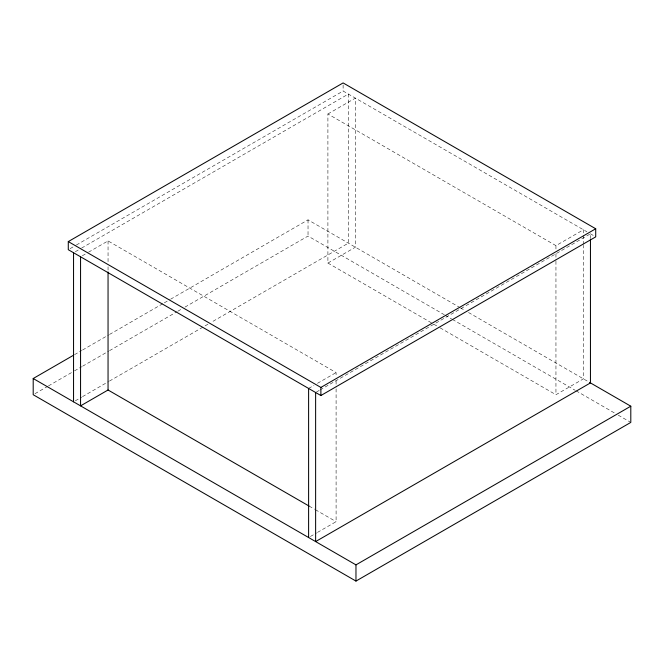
<?xml version="1.0" encoding="UTF-8"?>
<svg xmlns="http://www.w3.org/2000/svg" width="664" height="664" viewBox="0 0 664 664"><rect width="100%" height="100%" fill="white"/><g stroke="black" fill="none" stroke-linecap="round" stroke-linejoin="round"><path stroke-width="0.5" stroke-dasharray="3.32 2.49" d="M70.077 248.66L75.472 245.547M76.368 245.024L343.114 91.026L586.943 231.802M75.339 251.697L80.734 248.585M81.63 248.062L348.376 94.064L348.376 243.148L211.857 321.965M82.336 255.756L87.656 252.685M88.544 252.179L108.049 240.916L336.092 372.579L336.092 376.72M327.908 113.984L355.389 98.114L355.389 247.199L327.908 263.06L327.908 113.984L555.951 245.638L583.44 229.777L583.44 244.269M74.517 354.667L81.697 350.517M82.593 350.003L108.639 334.963M109.543 334.448L163.427 303.332M164.323 302.817L169.718 299.705M170.615 299.19L308.03 219.85L459.554 307.332M34.993 393.686L47.567 386.431M48.472 385.908L73.613 371.392M74.517 370.877L81.697 366.727M82.593 366.204L108.639 351.173M109.543 350.65L176.898 311.765M177.794 311.242L181.388 309.167M184.982 307.092L308.03 236.06L444.307 314.736M75.339 400.782L81.63 397.147M82.527 396.632L108.572 381.592M109.469 381.078L208.264 324.04M308.611 388.448L313.931 385.377M317.475 383.327L336.092 372.579M316.529 391.976L319.218 390.424M320.114 389.901L590.454 233.828L590.454 237.969M310.387 536.504L316.587 532.918M317.475 532.412L336.092 521.663L336.092 388.108M440.132 327.858L555.951 394.723L583.44 378.862L583.44 245.306M590.337 233.761L595.716 236.865M460.451 307.855L464.933 310.437M468.518 312.512L588.702 381.9M445.204 315.259L451.478 318.878M452.375 319.401L575.215 390.316M576.111 390.83L614.665 413.091M618.25 415.166L629.904 421.889M327.908 263.06L432.953 323.708M433.849 324.231L439.236 327.344M309.158 506.109L314.545 509.222M315.442 509.736L336.092 521.663M555.951 245.638L555.951 249.78M555.951 253.922L555.951 260.139M555.951 261.168L555.951 394.723M343.114 84.95L343.114 91.026M336.092 380.862L336.092 387.07M308.03 219.85L308.03 236.06M108.049 240.916L108.049 262.653M108.049 266.795L108.049 270.937"/><path stroke-width="1" d="M68.284 241.588L343.114 82.925L595.716 228.765L595.716 236.865L320.886 395.536L68.284 249.697L68.284 241.588L320.886 387.436L595.716 228.765M589.557 382.389L630.8 406.202L630.8 422.412L355.97 581.075L33.2 394.723L33.2 378.522L73.613 355.19M309.158 506.109L108.049 390L80.56 405.87L80.56 256.785M33.2 378.522L355.97 564.873L630.8 406.202M590.454 239.007L590.454 382.912L315.624 541.583L315.624 392.499M355.97 564.873L355.97 581.075M320.886 387.436L320.886 395.536M308.611 388.448L308.611 537.525M108.049 271.974L108.049 390M73.546 252.735L73.546 401.82"/></g></svg>
